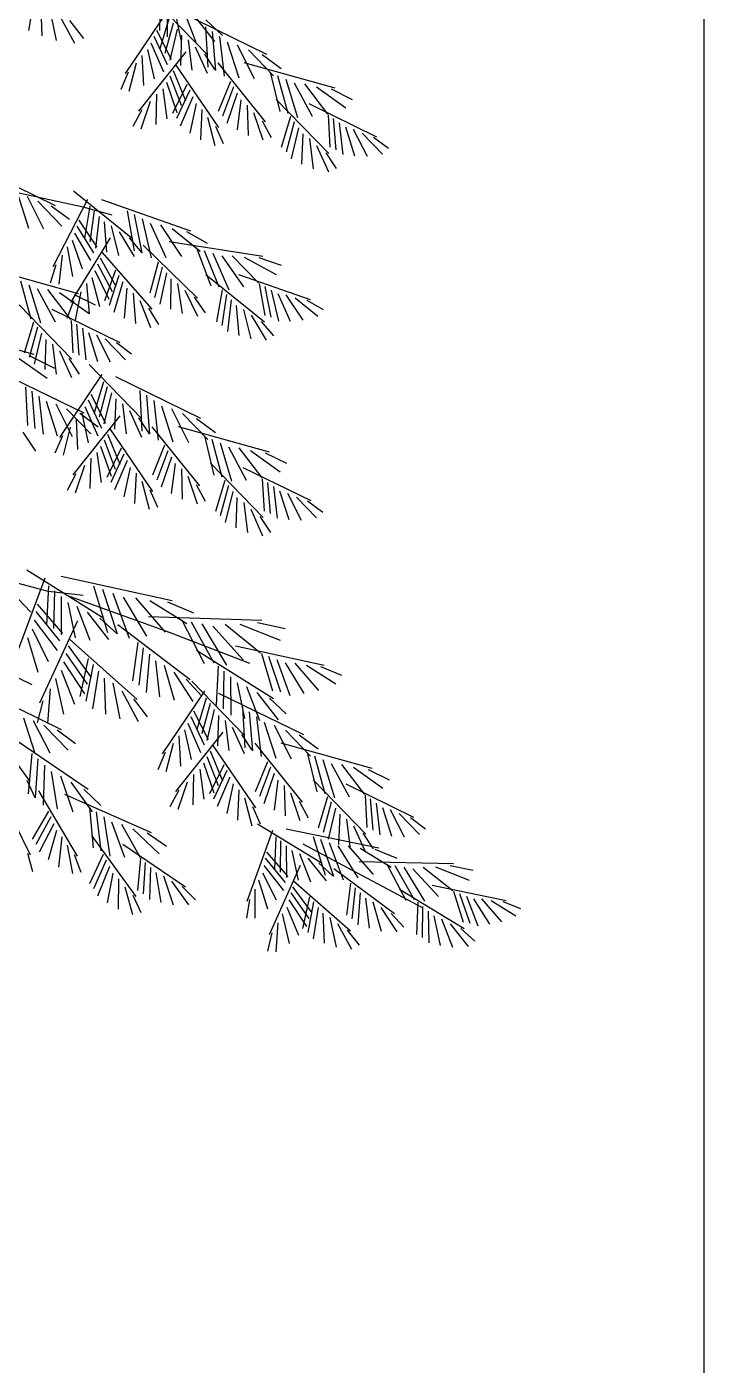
# Model space of a CAD drawing. Header units: millimetres. Extents: x 577 to 2337, y 236 to 943.
# Drawn here: x 833.421 to 835.514, y 697.087 to 701.222 of the extents above; entities that cross this region are included whole.
import ezdxf

# ---------------------------------------------------------------- set-up
doc = ezdxf.new("R2010")
doc.units = ezdxf.units.MM
doc.header["$LTSCALE"] = 0.01
doc.layers.add('06-Furn', color=4, linetype='Continuous')

# ---------------------------------------------------------------- blocks, each defined once
blk = doc.blocks.new('f31')
at = {"layer": '06-Furn', "color": 94, "linetype": 'Continuous'}
for p, q in [((810.9816, 683.1229), (810.9621, 683.0062)), ((811.3688, 683.1227), (811.366, 683.0067)), ((811.3892, 683.105), (811.3898, 682.9866)), ((810.9989, 683.1016), (811.0025, 682.9896)), ((811.0249, 683.0855), (811.0467, 682.9751)), ((811.3915, 683.0672), (811.2608, 682.8735)), ((811.3522, 683.0986), (811.515, 682.9309)), ((811.4099, 683.0869), (811.4325, 682.9771)), ((811.4383, 683.0754), (811.4784, 682.9704)), ((811.0528, 683.0623), (811.1037, 682.9675)), ((811.0887, 683.0374), (811.1317, 682.9819)), ((811.3966, 683.0454), (811.3678, 682.9494)), ((811.4081, 683.0293), (811.3828, 682.9359)), ((811.4341, 683.0616), (811.6965, 682.9333)), ((811.4697, 683.0573), (811.5359, 682.9725)), ((811.5093, 683.0389), (811.5611, 682.9915)), ((811.3487, 682.9892), (811.3901, 682.9017)), ((811.3572, 683.007), (811.4025, 682.9177)), ((811.4211, 683.0109), (811.3981, 682.915)), ((811.4343, 682.9921), (811.4308, 682.8988)), ((811.5088, 683.0178), (811.5155, 682.8928)), ((811.5291, 683.0038), (811.5389, 682.8833)), ((811.5522, 682.9876), (811.5658, 682.8651)), ((811.4474, 682.9405), (811.3019, 682.7576)), ((811.3295, 682.948), (811.3494, 682.8568)), ((811.3392, 682.9688), (811.3787, 682.8784)), ((811.455, 682.9772), (811.4666, 682.8842)), ((811.4768, 682.9563), (811.5136, 682.8746)), ((811.5756, 682.9712), (811.611, 682.8599)), ((811.6063, 682.9624), (811.6593, 682.8579)), ((811.6408, 682.9471), (811.7186, 682.8664)), ((811.2939, 682.9053), (811.2721, 682.8183)), ((811.3118, 682.9297), (811.3167, 682.8361)), ((811.4164, 682.8997), (811.5484, 682.7068)), ((811.5052, 682.9335), (811.5377, 682.8849)), ((811.5461, 682.9063), (811.6927, 682.7243)), ((811.6271, 682.9075), (811.9085, 682.8291)), ((811.6838, 682.9323), (811.7426, 682.8888)), ((811.27, 682.8778), (811.2466, 682.8243)), ((811.3987, 682.866), (811.433, 682.7756)), ((811.4085, 682.8832), (811.4466, 682.7906)), ((811.7085, 682.878), (811.7378, 682.7563)), ((811.731, 682.8679), (811.7626, 682.7512)), ((811.3763, 682.8265), (811.389, 682.734)), ((811.3875, 682.8464), (811.4198, 682.7533)), ((811.4512, 682.8397), (811.4064, 682.75)), ((811.4597, 682.8219), (811.4189, 682.7342)), ((811.5854, 682.8492), (811.5478, 682.7564)), ((811.5953, 682.8321), (811.5615, 682.7415)), ((811.7567, 682.8562), (811.7923, 682.7382)), ((811.7827, 682.8443), (811.8377, 682.7414)), ((811.8144, 682.8413), (811.8856, 682.7482)), ((811.8512, 682.8325), (811.9424, 682.7674)), ((811.8962, 682.8258), (811.9619, 682.7938)), ((811.3375, 682.7867), (811.3089, 682.7017)), ((811.3571, 682.8096), (811.3547, 682.7159)), ((811.4694, 682.8015), (811.4305, 682.7109)), ((811.4792, 682.7808), (811.4599, 682.6895)), ((811.6065, 682.8126), (811.5748, 682.7192)), ((811.6179, 682.7927), (811.6058, 682.7001)), ((811.6372, 682.776), (811.6401, 682.6823)), ((811.7269, 682.7938), (811.8897, 682.6261)), ((811.8273, 682.7808), (812.0372, 682.6781)), ((811.3115, 682.7612), (811.2839, 682.7096)), ((811.4971, 682.7626), (811.4927, 682.669)), ((811.515, 682.7383), (811.5374, 682.6515)), ((811.657, 682.7532), (811.686, 682.6683)), ((811.7713, 682.7406), (811.7424, 682.6446)), ((811.8871, 682.7457), (811.8924, 682.6457)), ((811.9033, 682.7345), (811.9111, 682.6381)), ((811.5392, 682.711), (811.5629, 682.6576)), ((811.6831, 682.7278), (811.711, 682.6764)), ((811.7827, 682.7245), (811.7574, 682.6311)), ((811.7957, 682.7061), (811.7728, 682.6102)), ((811.9217, 682.7216), (811.9326, 682.6236)), ((811.9405, 682.7084), (811.9688, 682.6194)), ((811.965, 682.7014), (812.0074, 682.6178)), ((811.8089, 682.6873), (811.8054, 682.594)), ((811.8296, 682.6724), (811.8412, 682.5794)), ((811.8514, 682.6515), (811.8882, 682.5698)), ((811.9926, 682.6891), (812.0549, 682.6246)), ((812.0271, 682.6773), (812.0741, 682.6426)), ((811.8798, 682.6287), (811.9123, 682.5801)), ((810.7918, 682.5895), (811.0437, 682.4663)), ((811.1308, 682.4611), (810.8387, 682.5246)), ((810.9277, 682.5026), (810.9616, 682.3958)), ((810.9571, 682.4942), (811.008, 682.3939)), ((811.1438, 682.4846), (811.0371, 682.2767)), ((811.1011, 682.5111), (811.2827, 682.364)), ((811.1867, 682.4842), (811.4626, 682.388)), ((810.9902, 682.4795), (811.065, 682.4021)), ((811.0316, 682.4653), (811.088, 682.4236)), ((811.2197, 682.4357), (811.1308, 682.4611)), ((811.1515, 682.4635), (811.1343, 682.3648)), ((811.1648, 682.4489), (811.1508, 682.3532)), ((811.2662, 682.4496), (811.2877, 682.3262)), ((811.1106, 682.402), (811.1621, 682.3201)), ((811.1169, 682.4207), (811.1725, 682.3374)), ((811.1799, 682.4322), (811.1685, 682.3342)), ((811.1952, 682.4152), (811.2028, 682.3221)), ((811.2175, 682.4028), (811.2401, 682.3119)), ((811.288, 682.438), (811.312, 682.3195)), ((811.3128, 682.4248), (811.3409, 682.3047)), ((811.338, 682.4112), (811.3864, 682.305)), ((811.3695, 682.4061), (811.4346, 682.3087)), ((811.2144, 682.3655), (811.0918, 682.1665)), ((811.1036, 682.3806), (811.1536, 682.2956)), ((811.2417, 682.3847), (811.2879, 682.3079)), ((811.2726, 682.3655), (811.3106, 682.3211)), ((811.4056, 682.395), (811.4925, 682.3243)), ((811.4501, 682.3855), (811.5137, 682.3494)), ((811.081, 682.3386), (811.0971, 682.2462)), ((811.0965, 682.3589), (811.1271, 682.2706)), ((811.1885, 682.3212), (811.3425, 682.1454)), ((811.3164, 682.3433), (811.4837, 682.1801)), ((811.3967, 682.3542), (811.6855, 682.3098)), ((811.4811, 682.3346), (811.5247, 682.2172)), ((811.5047, 682.3272), (811.5499, 682.2151)), ((811.0457, 682.2821), (811.0289, 682.2261)), ((811.0662, 682.3122), (811.055, 682.2232)), ((811.1749, 682.2857), (811.2198, 682.2001)), ((811.1826, 682.3039), (811.2315, 682.2165)), ((811.3623, 682.2913), (811.336, 682.1946)), ((811.5315, 682.3187), (811.581, 682.2058)), ((811.5588, 682.31), (811.6257, 682.2143)), ((811.5906, 682.3107), (811.6724, 682.2268)), ((811.6282, 682.3064), (811.7265, 682.2526)), ((811.6737, 682.3051), (811.7427, 682.2811)), ((810.8333, 682.2725), (811.1147, 682.1941)), ((811.1574, 682.2438), (811.181, 682.1535)), ((811.1662, 682.2649), (811.2094, 682.1763)), ((811.2302, 682.2658), (811.1964, 682.1715)), ((811.2408, 682.2492), (811.2107, 682.1572)), ((811.3741, 682.2755), (811.3514, 682.1815)), ((811.3876, 682.2575), (811.3673, 682.161)), ((811.4013, 682.2391), (811.4003, 682.1457)), ((811.5094, 682.2531), (811.691, 682.1061)), ((811.6106, 682.2522), (811.8313, 682.1753)), ((810.9373, 682.2329), (810.9688, 682.1162)), ((810.9629, 682.2212), (810.9986, 682.1032)), ((810.9889, 682.2093), (811.044, 682.1064)), ((811.0207, 682.2063), (811.0919, 682.1132)), ((811.0574, 682.1975), (811.1487, 682.1324)), ((811.1236, 682.1996), (811.1054, 682.1118)), ((811.1404, 682.2248), (811.1492, 682.1314)), ((811.2528, 682.2301), (811.225, 682.1355)), ((811.265, 682.2107), (811.2568, 682.1177)), ((811.2849, 682.1948), (811.2918, 682.1013)), ((811.4224, 682.2248), (811.4366, 682.1321)), ((811.4448, 682.2045), (811.4838, 682.1237)), ((811.5598, 682.2056), (811.5426, 682.1069)), ((811.6741, 682.2245), (811.6914, 682.1259)), ((811.6916, 682.2153), (811.7108, 682.1205)), ((811.7115, 682.2047), (811.7339, 682.1087)), ((810.9331, 682.1588), (811.0959, 681.9911)), ((811.1008, 682.1712), (811.0796, 682.1167)), ((811.1024, 682.1908), (811.1681, 682.1588)), ((811.3057, 682.1728), (811.3382, 682.0893)), ((811.4738, 682.1824), (811.5076, 682.1347)), ((811.5731, 682.191), (811.5591, 682.0953)), ((811.5882, 682.1743), (811.5768, 682.0763)), ((811.6035, 682.1572), (811.6112, 682.0642)), ((811.7316, 682.1938), (811.7703, 682.1089)), ((811.7568, 682.1898), (811.8089, 682.1119)), ((811.7857, 682.1809), (811.8552, 682.1243)), ((811.8213, 682.1733), (811.8721, 682.1444)), ((811.0335, 682.1458), (811.2435, 682.0431)), ((811.3329, 682.1486), (811.3628, 682.0984)), ((811.6258, 682.1449), (811.6485, 682.0539)), ((811.65, 682.1268), (811.6963, 682.0499)), ((810.6405, 682.1002), (810.9782, 682.0061)), ((810.9775, 682.1056), (810.9487, 682.0096)), ((810.989, 682.0895), (810.9637, 681.9961)), ((811.002, 682.0711), (810.979, 681.9752)), ((811.0933, 682.1107), (811.0986, 682.0107)), ((811.1095, 682.0995), (811.1173, 682.0031)), ((811.128, 682.0866), (811.1389, 681.9886)), ((811.1467, 682.0734), (811.175, 681.9844)), ((811.6809, 682.1075), (811.719, 682.0631)), ((811.0152, 682.0523), (811.0117, 681.959)), ((811.0359, 682.0374), (811.0475, 681.9444)), ((811.1713, 682.0664), (811.2137, 681.9828)), ((811.1989, 682.0541), (811.2612, 681.9896)), ((811.2333, 682.0423), (811.2803, 682.0076)), ((810.9094, 682.0101), (811.0189, 681.932)), ((810.9634, 682.0021), (811.0423, 681.9637)), ((811.0577, 682.0165), (811.0945, 681.9348)), ((811.0861, 681.9937), (811.1186, 681.9451)), ((810.8807, 681.9481), (811.1326, 681.8249)), ((811.149, 681.9746), (811.3118, 681.8069)), ((810.9525, 681.9061), (810.9588, 681.786)), ((811.1883, 681.9433), (811.0576, 681.7496)), ((811.1934, 681.9214), (811.1646, 681.8255)), ((811.2049, 681.9053), (811.1796, 681.812)), ((811.2309, 681.9377), (811.4933, 681.8094)), ((810.9719, 681.8925), (810.9813, 681.7769)), ((810.9941, 681.8771), (811.0071, 681.7594)), ((811.1455, 681.8652), (811.1869, 681.7778)), ((811.154, 681.8831), (811.1993, 681.7937)), ((811.2179, 681.8869), (811.1949, 681.791)), ((811.2311, 681.8682), (811.2276, 681.7749)), ((811.3056, 681.8939), (811.3123, 681.7688)), ((811.3259, 681.8798), (811.3357, 681.7593)), ((811.0166, 681.8613), (811.0505, 681.7545)), ((811.046, 681.8528), (811.0969, 681.7525)), ((811.0791, 681.8381), (811.1539, 681.7607)), ((811.1205, 681.8239), (811.1769, 681.7822)), ((811.1263, 681.8241), (811.1462, 681.7328)), ((811.136, 681.8448), (811.1755, 681.7544)), ((811.2518, 681.8533), (811.2634, 681.7603)), ((811.2736, 681.8324), (811.3104, 681.7506)), ((811.349, 681.8637), (811.3626, 681.7411)), ((811.3724, 681.8472), (811.4078, 681.736)), ((811.4031, 681.8384), (811.4561, 681.734)), ((811.4376, 681.8231), (811.5154, 681.7425)), ((811.0907, 681.7813), (811.0689, 681.6944)), ((811.2442, 681.8166), (811.0987, 681.6336)), ((811.1086, 681.8057), (811.1135, 681.7121)), ((811.302, 681.8096), (811.3345, 681.761)), ((811.3429, 681.7824), (811.4895, 681.6003)), ((811.4239, 681.7836), (811.7053, 681.7051)), ((811.4806, 681.8083), (811.5394, 681.7649)), ((810.9438, 681.7657), (810.9828, 681.7073)), ((811.0668, 681.7539), (811.0434, 681.7003)), ((811.1955, 681.7421), (811.2298, 681.6517)), ((811.2053, 681.7592), (811.2434, 681.6666)), ((811.2132, 681.7757), (811.3452, 681.5828)), ((811.5053, 681.7541), (811.5346, 681.6324)), ((811.5278, 681.744), (811.5594, 681.6273)), ((811.1731, 681.7025), (811.1858, 681.61)), ((811.1843, 681.7225), (811.2166, 681.6293)), ((811.248, 681.7157), (811.2032, 681.6261)), ((811.3822, 681.7253), (811.3446, 681.6324)), ((811.3921, 681.7082), (811.3583, 681.6176)), ((811.5535, 681.7323), (811.5891, 681.6143)), ((811.5795, 681.7204), (811.6345, 681.6174)), ((811.6112, 681.7173), (811.6824, 681.6243)), ((811.648, 681.7085), (811.7392, 681.6434)), ((811.693, 681.7018), (811.7587, 681.6698)), ((811.1343, 681.6627), (811.1057, 681.5777)), ((811.1539, 681.6857), (811.1515, 681.592)), ((811.2565, 681.6979), (811.2157, 681.6102)), ((811.2662, 681.6776), (811.2273, 681.587)), ((811.4033, 681.6887), (811.3716, 681.5953)), ((811.4147, 681.6688), (811.4026, 681.5762)), ((811.5237, 681.6698), (811.6865, 681.5021)), ((811.1083, 681.6372), (811.0807, 681.5857)), ((811.276, 681.6569), (811.2567, 681.5655)), ((811.2939, 681.6387), (811.2895, 681.5451)), ((811.434, 681.652), (811.4369, 681.5584)), ((811.4538, 681.6292), (811.4828, 681.5444)), ((811.5681, 681.6166), (811.5392, 681.5207)), ((811.6241, 681.6568), (811.834, 681.5542)), ((811.6839, 681.6218), (811.6892, 681.5218)), ((811.3119, 681.6144), (811.3342, 681.5275)), ((811.336, 681.5871), (811.3597, 681.5337)), ((811.4799, 681.6039), (811.5078, 681.5525)), ((811.5795, 681.6005), (811.5542, 681.5072)), ((811.5925, 681.5821), (811.5696, 681.4862)), ((811.7001, 681.6105), (811.7079, 681.5142)), ((811.7185, 681.5976), (811.7294, 681.4996)), ((811.7373, 681.5845), (811.7656, 681.4955)), ((811.7618, 681.5774), (811.8042, 681.4939)), ((811.6057, 681.5634), (811.6022, 681.4701)), ((811.6264, 681.5485), (811.638, 681.4555)), ((811.7894, 681.5652), (811.8517, 681.5007)), ((811.8239, 681.5533), (811.8709, 681.5186)), ((811.6482, 681.5276), (811.685, 681.4458)), ((811.6766, 681.5048), (811.7091, 681.4562)), ((811.0229, 681.2736), (810.6863, 681.3625)), ((810.957, 681.3401), (811.1946, 681.1912)), ((811.0117, 681.3148), (810.9147, 681.0517)), ((811.0239, 681.2908), (811.0177, 681.1707)), ((811.0629, 681.3205), (811.4054, 681.2459)), ((811.1625, 681.2908), (811.206, 681.1469)), ((810.9288, 681.2518), (810.9688, 681.2091)), ((811.1308, 681.2609), (811.0229, 681.2736)), ((811.0419, 681.2753), (811.0391, 681.1593)), ((811.0623, 681.2576), (811.0629, 681.1392)), ((811.3975, 681.1466), (811.08, 681.2609)), ((811.1902, 681.2802), (811.236, 681.1425)), ((811.2217, 681.268), (811.2726, 681.129)), ((811.2537, 681.2555), (811.3267, 681.1359)), ((811.2919, 681.254), (811.3836, 681.1474)), ((811.3366, 681.246), (811.4504, 681.1743)), ((810.9842, 681.2116), (811.0573, 681.1215)), ((810.9889, 681.2348), (811.0672, 681.1436)), ((811.083, 681.2395), (811.1056, 681.1298)), ((811.1114, 681.2281), (811.1515, 681.123)), ((811.1428, 681.21), (811.209, 681.1252)), ((811.391, 681.2411), (811.4719, 681.2073)), ((810.9789, 681.1851), (811.0507, 681.0911)), ((811.1131, 681.1831), (810.9958, 680.9283)), ((811.1824, 681.1915), (811.2341, 681.1441)), ((811.2378, 681.1714), (811.4607, 681.0012)), ((811.3319, 681.196), (811.6823, 681.185)), ((811.4353, 681.1849), (811.5042, 681.0514)), ((811.4644, 681.1796), (811.5345, 681.0526)), ((811.4976, 681.1733), (811.5729, 681.0459)), ((811.5313, 681.1668), (811.6249, 681.0626)), ((811.5692, 681.1724), (811.6787, 681.0842)), ((811.6145, 681.1726), (811.7395, 681.1228)), ((811.6689, 681.1777), (811.7546, 681.1592)), ((810.9581, 681.1317), (810.9906, 681.024)), ((810.9735, 681.1581), (811.0228, 681.0575)), ((811.0887, 681.1266), (811.2976, 680.9395)), ((811.6452, 681.0514), (811.3975, 681.1466)), ((811.0775, 681.0824), (811.1434, 680.9868)), ((811.0841, 681.1051), (811.155, 681.0081)), ((811.2999, 681.1161), (811.2827, 680.9972)), ((811.3164, 681.0991), (811.3029, 680.9838)), ((811.3351, 681.0795), (811.3248, 680.9616)), ((811.4807, 681.092), (811.7184, 680.9431)), ((811.6014, 681.1055), (811.8754, 681.0459)), ((811.6811, 681.0818), (811.7159, 680.9667)), ((811.0702, 681.0564), (811.1345, 680.957)), ((811.1463, 681.0666), (811.1198, 680.9494)), ((811.1613, 681.0483), (811.1389, 680.9345)), ((811.354, 681.0596), (811.3664, 680.9482)), ((811.3812, 681.0456), (811.4115, 680.9373)), ((811.5477, 681.0426), (811.5415, 680.9226)), ((811.7033, 681.0733), (811.7399, 680.9632)), ((811.7285, 681.0635), (811.7691, 680.9524)), ((811.7541, 681.0535), (811.8125, 680.9579)), ((811.7846, 681.0524), (811.858, 680.9671)), ((811.8204, 681.046), (811.9114, 680.9886)), ((811.8639, 681.042), (811.9286, 681.015)), ((810.8936, 681.0242), (810.9724, 680.9858)), ((811.0453, 681.0048), (811.0693, 680.8949)), ((811.0628, 681.0299), (811.104, 680.9257)), ((811.1784, 681.0274), (811.159, 680.9107)), ((811.1958, 681.0061), (811.1994, 680.8941)), ((811.4109, 681.0247), (811.469, 680.9341)), ((811.4486, 681.0026), (811.4957, 680.9507)), ((811.4665, 680.9967), (811.6293, 680.829)), ((811.5656, 681.0272), (811.5628, 680.9112)), ((811.586, 681.0095), (811.5867, 680.8911)), ((810.8108, 680.9702), (811.0628, 680.847)), ((811.0289, 680.9724), (811.02, 680.8652)), ((811.2218, 680.99), (811.2435, 680.8796)), ((811.2497, 680.9668), (811.3006, 680.872)), ((811.5058, 680.9654), (811.3751, 680.7717)), ((811.5484, 680.9598), (811.8108, 680.8315)), ((811.6067, 680.9914), (811.6293, 680.8816)), ((811.6351, 680.9799), (811.6753, 680.8749)), ((811.6666, 680.9618), (811.7328, 680.877)), ((811.0059, 680.9353), (810.9885, 680.8673)), ((811.2856, 680.9419), (811.3285, 680.8864)), ((811.5109, 680.9435), (811.4821, 680.8476)), ((811.5224, 680.9274), (811.4971, 680.8341)), ((811.6231, 680.916), (811.6298, 680.7909)), ((811.7062, 680.9434), (811.7579, 680.896)), ((810.8287, 680.8754), (810.9658, 680.6861)), ((810.9467, 680.8834), (810.9807, 680.7766)), ((810.9761, 680.8749), (811.0271, 680.7746)), ((811.463, 680.8873), (811.5044, 680.7999)), ((811.4715, 680.9052), (811.5168, 680.8158)), ((811.5354, 680.909), (811.5124, 680.8131)), ((811.5486, 680.8903), (811.5451, 680.797)), ((811.5693, 680.8754), (811.5809, 680.7824)), ((811.6434, 680.9019), (811.6532, 680.7814)), ((811.6665, 680.8858), (811.6801, 680.7632)), ((811.0093, 680.8602), (811.084, 680.7828)), ((811.0506, 680.846), (811.107, 680.8043)), ((811.5617, 680.8387), (811.4162, 680.6557)), ((811.4438, 680.8462), (811.4637, 680.7549)), ((811.4535, 680.8669), (811.493, 680.7765)), ((811.5911, 680.8545), (811.6279, 680.7727)), ((811.6195, 680.8317), (811.652, 680.7831)), ((811.6899, 680.8693), (811.7253, 680.7581)), ((811.7206, 680.8605), (811.7736, 680.7561)), ((811.7551, 680.8452), (811.8329, 680.7646)), ((811.7981, 680.8304), (811.8569, 680.787)), ((810.9044, 680.8271), (811.1458, 680.6625)), ((811.4082, 680.8034), (811.3864, 680.7165)), ((811.4261, 680.8278), (811.431, 680.7342)), ((811.5307, 680.7978), (811.6627, 680.6049)), ((811.6604, 680.8045), (811.807, 680.6224)), ((811.7414, 680.8057), (812.0228, 680.7272)), ((810.9721, 680.773), (810.9608, 680.6484)), ((810.9902, 680.7562), (810.9826, 680.6356)), ((811.3843, 680.776), (811.3609, 680.7224)), ((811.513, 680.7642), (811.5473, 680.6738)), ((811.5228, 680.7813), (811.5609, 680.6887)), ((811.8228, 680.7762), (811.8521, 680.6545)), ((811.8453, 680.7661), (811.8769, 680.6494)), ((811.871, 680.7544), (811.9066, 680.6364)), ((811.0107, 680.737), (811.0066, 680.6137)), ((811.0316, 680.7173), (811.0506, 680.6021)), ((811.4714, 680.7078), (811.469, 680.6141)), ((811.4906, 680.7246), (811.5033, 680.6321)), ((811.5018, 680.7446), (811.5341, 680.6514)), ((811.5655, 680.7378), (811.5207, 680.6482)), ((811.574, 680.72), (811.5332, 680.6323)), ((811.6997, 680.7474), (811.6621, 680.6545)), ((811.7096, 680.7303), (811.6758, 680.6397)), ((811.7208, 680.7108), (811.6891, 680.6174)), ((811.897, 680.7425), (811.952, 680.6395)), ((811.9287, 680.7394), (811.9999, 680.6464)), ((811.9655, 680.7306), (812.0567, 680.6655)), ((812.0105, 680.7239), (812.0762, 680.6919)), ((810.8638, 680.6693), (810.9668, 680.4595)), ((810.9565, 680.6902), (810.9817, 680.6374)), ((811.0606, 680.7042), (811.0982, 680.5932)), ((811.0926, 680.6841), (811.1581, 680.5932)), ((811.4518, 680.6848), (811.4232, 680.5998)), ((811.5837, 680.6997), (811.5448, 680.6091)), ((811.5935, 680.679), (811.5742, 680.5876)), ((811.7322, 680.6909), (811.7201, 680.5983)), ((811.7515, 680.6741), (811.7544, 680.5805)), ((811.8412, 680.6919), (812.004, 680.5242)), ((811.9416, 680.6789), (812.1515, 680.5763)), ((810.993, 680.6573), (811.1121, 680.4562)), ((811.0734, 680.647), (811.3406, 680.529)), ((811.1331, 680.6633), (811.185, 680.6119)), ((811.4258, 680.6593), (811.3982, 680.6078)), ((811.6114, 680.6608), (811.607, 680.5672)), ((811.6293, 680.6365), (811.6517, 680.5496)), ((811.7713, 680.6513), (811.8003, 680.5665)), ((811.7974, 680.626), (811.8253, 680.5746)), ((811.8856, 680.6387), (811.8567, 680.5428)), ((812.0014, 680.6439), (812.0067, 680.5439)), ((812.0176, 680.6326), (812.0254, 680.5363)), ((811.0237, 680.5952), (810.9732, 680.5087)), ((811.1498, 680.6061), (811.1614, 680.4814)), ((811.1706, 680.5929), (811.1851, 680.4728)), ((811.6535, 680.6092), (811.6772, 680.5558)), ((811.897, 680.6226), (811.8717, 680.5293)), ((811.91, 680.6042), (811.8871, 680.5083)), ((811.9232, 680.5855), (811.9197, 680.4922)), ((812.036, 680.6197), (812.0469, 680.5217)), ((812.0548, 680.6066), (812.0831, 680.5176)), ((812.0793, 680.5995), (812.1217, 680.516)), ((812.1069, 680.5873), (812.1692, 680.5228)), ((811.0311, 680.5769), (810.9847, 680.4921)), ((811.0395, 680.556), (810.9947, 680.4681)), ((811.1943, 680.5776), (811.2127, 680.4557)), ((811.2183, 680.5621), (811.2581, 680.4524)), ((811.2493, 680.5546), (811.3064, 680.4522)), ((811.6691, 680.556), (811.8685, 680.4341)), ((811.9439, 680.5706), (811.9555, 680.4776)), ((811.9657, 680.5497), (812.0025, 680.4679)), ((812.1414, 680.5754), (812.1884, 680.5407)), ((811.0479, 680.5347), (811.0226, 680.4448)), ((811.0645, 680.5153), (811.0541, 680.4222)), ((811.1559, 680.5201), (811.293, 680.3308)), ((811.2844, 680.5406), (811.3654, 680.4631)), ((811.328, 680.5275), (811.3885, 680.4864)), ((811.715, 680.5354), (811.6365, 680.3153)), ((811.7253, 680.5155), (811.7212, 680.4154)), ((811.7404, 680.5028), (811.7391, 680.4061)), ((811.7576, 680.5406), (812.0437, 680.4816)), ((811.8409, 680.5168), (811.8784, 680.3973)), ((811.864, 680.5082), (811.9034, 680.3939)), ((811.9941, 680.5269), (812.0266, 680.4783)), ((810.9582, 680.4651), (810.9741, 680.4088)), ((811.0809, 680.4899), (811.0975, 680.4018)), ((811.1031, 680.4611), (811.1233, 680.4062)), ((811.1922, 680.4611), (811.1499, 680.3703)), ((811.2533, 680.4929), (811.4464, 680.3612)), ((811.6967, 680.4686), (811.7628, 680.3933)), ((811.7576, 680.4882), (811.7592, 680.3896)), ((811.775, 680.4733), (811.7948, 680.3821)), ((811.7988, 680.4641), (811.8332, 680.3769)), ((812.1786, 680.2957), (811.8103, 680.4926)), ((811.8904, 680.4983), (811.934, 680.383)), ((811.9171, 680.4882), (811.9791, 680.3892)), ((811.949, 680.4873), (812.0264, 680.3993)), ((811.9863, 680.481), (812.0817, 680.4223)), ((812.0316, 680.4774), (812.0994, 680.45)), ((811.2012, 680.4435), (811.1628, 680.3548)), ((811.2115, 680.4234), (811.175, 680.3318)), ((811.3075, 680.4496), (811.2985, 680.3499)), ((811.322, 680.4361), (811.3159, 680.3396)), ((811.3384, 680.4207), (811.3351, 680.3222)), ((811.6887, 680.4271), (811.7495, 680.3493)), ((811.6929, 680.4492), (811.7547, 680.3748)), ((811.8006, 680.4266), (811.7052, 680.2132)), ((811.8251, 680.4492), (811.8811, 680.3792)), ((811.8583, 680.4342), (811.9018, 680.3952)), ((811.9047, 680.418), (812.0919, 680.2782)), ((811.9828, 680.4393), (812.2749, 680.4334)), ((812.0691, 680.431), (812.1277, 680.3204)), ((812.0934, 680.4268), (812.1529, 680.3216)), ((812.1211, 680.4219), (812.185, 680.3165)), ((812.1493, 680.4168), (812.2282, 680.3308)), ((812.1808, 680.4218), (812.2729, 680.3493)), ((812.2186, 680.4224), (812.3231, 680.382)), ((812.2638, 680.4271), (812.3354, 680.4124)), ((811.2218, 680.403), (811.205, 680.3112)), ((811.2402, 680.3853), (811.2383, 680.2916)), ((811.355, 680.405), (811.3703, 680.3129)), ((811.3783, 680.3946), (811.4083, 680.3058)), ((811.4039, 680.3785), (811.4563, 680.3057)), ((811.6719, 680.3824), (811.7, 680.2929)), ((811.6846, 680.4045), (811.7265, 680.3211)), ((811.7808, 680.3793), (811.9565, 680.2253)), ((811.2588, 680.3615), (811.2834, 680.2753)), ((811.2836, 680.3349), (811.3088, 680.2821)), ((811.4363, 680.3618), (811.4778, 680.3207)), ((811.6607, 680.3543), (811.6612, 680.2646)), ((811.7719, 680.3423), (811.8277, 680.2633)), ((811.7772, 680.3614), (811.8372, 680.2812)), ((811.9569, 680.3725), (811.9436, 680.2732)), ((811.9708, 680.3584), (811.9606, 680.2622)), ((811.9865, 680.3423), (811.979, 680.244)), ((812.1078, 680.354), (812.3072, 680.2321)), ((812.2082, 680.3664), (812.4371, 680.3192)), ((812.2749, 680.3473), (812.3049, 680.2517)), ((812.2934, 680.3404), (812.3249, 680.249)), ((811.6444, 680.3218), (811.635, 680.2641)), ((811.7601, 680.2985), (811.7954, 680.212)), ((811.766, 680.3206), (811.8205, 680.2384)), ((811.8293, 680.3299), (811.8083, 680.2319)), ((811.842, 680.3147), (811.8243, 680.2197)), ((811.8565, 680.2975), (811.8413, 680.2)), ((812.0025, 680.3259), (812.0138, 680.2332)), ((812.0253, 680.3144), (812.0515, 680.2244)), ((812.0502, 680.2973), (812.0994, 680.2223)), ((812.164, 680.3135), (812.1599, 680.2134)), ((812.1791, 680.3008), (812.1778, 680.2041)), ((812.3145, 680.3325), (812.3494, 680.2403)), ((812.3359, 680.3244), (812.3854, 680.2453)), ((812.3614, 680.3237), (812.4233, 680.2533)), ((812.3912, 680.3187), (812.4676, 680.2717)), ((812.4275, 680.3158), (812.4817, 680.2939)), ((811.7457, 680.2774), (811.7667, 680.186)), ((811.8711, 680.2798), (811.8752, 680.1866)), ((811.8929, 680.2667), (811.912, 680.1749)), ((812.0818, 680.2792), (812.1216, 680.2364)), ((812.1963, 680.2862), (812.1979, 680.1876)), ((812.2137, 680.2713), (812.2335, 680.1801)), ((812.2375, 680.262), (812.2719, 680.1748)), ((811.7135, 680.2191), (811.6997, 680.1623)), ((811.7324, 680.2503), (811.7259, 680.1608)), ((811.9164, 680.2476), (811.9596, 680.169)), ((811.9465, 680.2272), (811.9828, 680.1813)), ((812.2638, 680.2472), (812.3198, 680.1771)), ((812.297, 680.2322), (812.3405, 680.1932))]:
    blk.add_line(p, q, dxfattribs=at)

msp = doc.modelspace()

# ---------------------------------------------------------------- linework, layer by layer
at = {"layer": '06-Furn', "color": 5}
msp.add_lwpolyline([(809.981, 711.677), (809.981, 677.6067), (835.5136, 677.6067), (835.5136, 711.677)], close=True, dxfattribs=at)

# ---------------------------------------------------------------- block references
msp.add_blockref('f31', (22.4645, 18.2037), dxfattribs=at)

doc.saveas('drawing.dxf')
